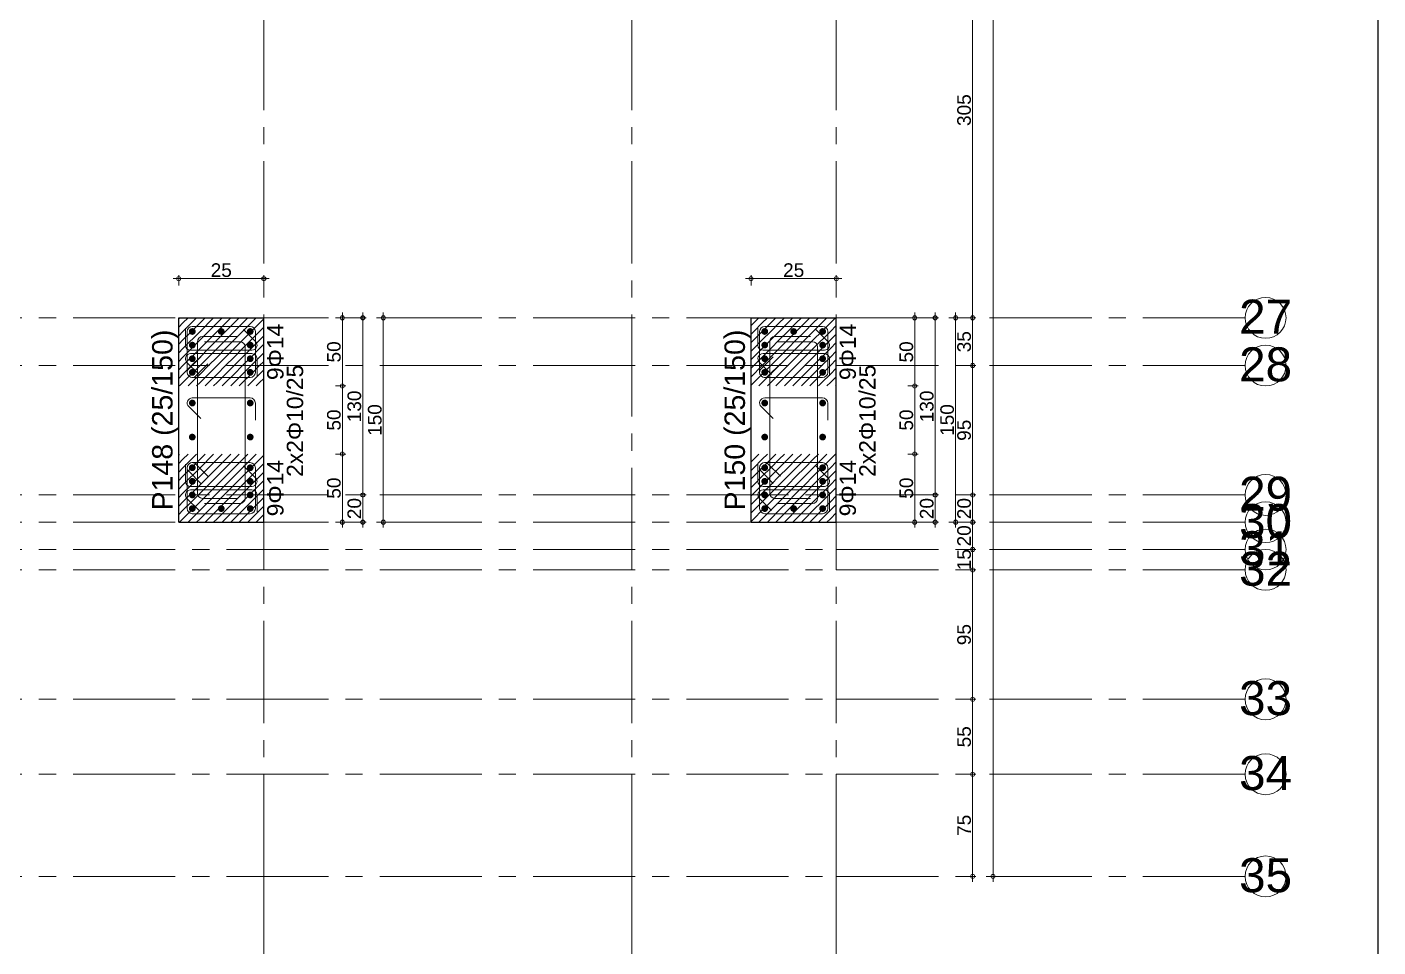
# Model space of a CAD drawing. Header units: millimetres. Extents: x 2232 to 85269, y -3593 to 5869.
# Drawn here: x 27403 to 28394, y 3110 to 3785 of the extents above; entities that cross this region are included whole.
import ezdxf

# ---------------------------------------------------------------- set-up
doc = ezdxf.new("R2010")
doc.units = ezdxf.units.MM
doc.linetypes.add('CENTER2', pattern=[112.5, 75, -12.5, 12.5, -12.5])
doc.linetypes.add('DASHDOT2', pattern=[12.7, 6.35, -3.175, 0, -3.175])
doc.layers.add('aks', color=251, linetype='DASHDOT2', lineweight=35)
for name, color, linetype in [('Donatı Yazısı', 7, 'Continuous'), ('Donatı Çizgisi', 7, 'Continuous'), ('Kolon', 7, 'Continuous'), ('Ölçülendirme', 7, 'Continuous')]:
    doc.layers.add(name, color=color, linetype=linetype)
doc.styles.add('arial_1_18', font='arial.ttf', dxfattribs={"height": 0.2})

# ---------------------------------------------------------------- blocks, each defined once
blk = doc.blocks.new('IDE999Entity6846')
at = {"layer": 'aks', "color": 250, "linetype": 'CENTER2', "lineweight": 5}
for points in [[(15359.32, 200), (15359.32, 2530)], [(15359.32, -100), (15359.32, 200)]]:
    blk.add_lwpolyline(points, dxfattribs=at)
blk = doc.blocks.new('IDE999Entity6847')
at = {"layer": 'aks', "color": 250, "linetype": 'CENTER2', "lineweight": 5}
for points in [[(15779.32, 200), (15779.32, 2530)], [(15779.32, -100), (15779.32, 200)]]:
    blk.add_lwpolyline(points, dxfattribs=at)
blk = doc.blocks.new('IDE999Entity6848')
at = {"layer": 'aks', "color": 250, "linetype": 'CENTER2', "lineweight": 5}
for points in [[(15629.32, 200), (15629.32, 2530)], [(15629.32, -100), (15629.32, 200)]]:
    blk.add_lwpolyline(points, dxfattribs=at)

msp = doc.modelspace()

# ---------------------------------------------------------------- hatches: boundary and pattern name
at = {"layer": 'Donatı Çizgisi', "linetype": 'Continuous', "lineweight": 5}
h = msp.add_hatch(color=5, dxfattribs=at)
edge = h.paths.add_edge_path(flags=0)
edge.add_arc((27523.87, 3561.87), 2.5, 0, 360)
h = msp.add_hatch(color=5, dxfattribs=at)
edge = h.paths.add_edge_path(flags=0)
edge.add_arc((27545.12, 3561.87), 2.5, 0, 360)
h = msp.add_hatch(color=5, dxfattribs=at)
edge = h.paths.add_edge_path(flags=0)
edge.add_arc((27566.37, 3561.87), 2.5, 0, 360)
h = msp.add_hatch(color=5, dxfattribs=at)
edge = h.paths.add_edge_path(flags=0)
edge.add_arc((27943.87, 3561.87), 2.5, 0, 360)
h = msp.add_hatch(color=5, dxfattribs=at)
edge = h.paths.add_edge_path(flags=0)
edge.add_arc((27965.12, 3561.87), 2.5, 0, 360)
h = msp.add_hatch(color=5, dxfattribs=at)
edge = h.paths.add_edge_path(flags=0)
edge.add_arc((27986.37, 3561.87), 2.5, 0, 360)
h = msp.add_hatch(color=5, dxfattribs=at)
edge = h.paths.add_edge_path(flags=0)
edge.add_arc((27523.87, 3551.87), 2.5, 0, 360)
h = msp.add_hatch(color=5, dxfattribs=at)
edge = h.paths.add_edge_path(flags=0)
edge.add_arc((27566.37, 3551.87), 2.5, 0, 360)
h = msp.add_hatch(color=5, dxfattribs=at)
edge = h.paths.add_edge_path(flags=0)
edge.add_arc((27943.87, 3551.87), 2.5, 0, 360)
h = msp.add_hatch(color=5, dxfattribs=at)
edge = h.paths.add_edge_path(flags=0)
edge.add_arc((27986.37, 3551.87), 2.5, 0, 360)
h = msp.add_hatch(color=5, dxfattribs=at)
edge = h.paths.add_edge_path(flags=0)
edge.add_arc((27523.87, 3541.87), 2.5, 0, 360)
h = msp.add_hatch(color=5, dxfattribs=at)
edge = h.paths.add_edge_path(flags=0)
edge.add_arc((27566.37, 3541.87), 2.5, 0, 360)
h = msp.add_hatch(color=5, dxfattribs=at)
edge = h.paths.add_edge_path(flags=0)
edge.add_arc((27943.87, 3541.87), 2.5, 0, 360)
h = msp.add_hatch(color=5, dxfattribs=at)
edge = h.paths.add_edge_path(flags=0)
edge.add_arc((27986.37, 3541.87), 2.5, 0, 360)
h = msp.add_hatch(color=5, dxfattribs=at)
edge = h.paths.add_edge_path(flags=0)
edge.add_arc((27523.87, 3531.87), 2.5, 0, 360)
h = msp.add_hatch(color=5, dxfattribs=at)
edge = h.paths.add_edge_path(flags=0)
edge.add_arc((27566.37, 3531.87), 2.5, 0, 360)
h = msp.add_hatch(color=5, dxfattribs=at)
edge = h.paths.add_edge_path(flags=0)
edge.add_arc((27943.87, 3531.87), 2.5, 0, 360)
h = msp.add_hatch(color=5, dxfattribs=at)
edge = h.paths.add_edge_path(flags=0)
edge.add_arc((27986.37, 3531.87), 2.5, 0, 360)
h = msp.add_hatch(color=5, dxfattribs=at)
edge = h.paths.add_edge_path(flags=0)
edge.add_arc((27523.87, 3509.37), 2.5, 0, 360)
h = msp.add_hatch(color=5, dxfattribs=at)
edge = h.paths.add_edge_path(flags=0)
edge.add_arc((27566.37, 3509.37), 2.5, 0, 360)
h = msp.add_hatch(color=5, dxfattribs=at)
edge = h.paths.add_edge_path(flags=0)
edge.add_arc((27943.87, 3509.37), 2.5, 0, 360)
h = msp.add_hatch(color=5, dxfattribs=at)
edge = h.paths.add_edge_path(flags=0)
edge.add_arc((27986.37, 3509.37), 2.5, 0, 360)
h = msp.add_hatch(color=5, dxfattribs=at)
edge = h.paths.add_edge_path(flags=0)
edge.add_arc((27523.87, 3484.37), 2.5, 0, 360)
h = msp.add_hatch(color=5, dxfattribs=at)
edge = h.paths.add_edge_path(flags=0)
edge.add_arc((27566.37, 3484.37), 2.5, 0, 360)
h = msp.add_hatch(color=5, dxfattribs=at)
edge = h.paths.add_edge_path(flags=0)
edge.add_arc((27943.87, 3484.37), 2.5, 0, 360)
h = msp.add_hatch(color=5, dxfattribs=at)
edge = h.paths.add_edge_path(flags=0)
edge.add_arc((27986.37, 3484.37), 2.5, 0, 360)
h = msp.add_hatch(color=5, dxfattribs=at)
edge = h.paths.add_edge_path(flags=0)
edge.add_arc((27523.87, 3461.87), 2.5, 0, 360)
h = msp.add_hatch(color=5, dxfattribs=at)
edge = h.paths.add_edge_path(flags=0)
edge.add_arc((27566.37, 3461.87), 2.5, 0, 360)
h = msp.add_hatch(color=5, dxfattribs=at)
edge = h.paths.add_edge_path(flags=0)
edge.add_arc((27943.87, 3461.87), 2.5, 0, 360)
h = msp.add_hatch(color=5, dxfattribs=at)
edge = h.paths.add_edge_path(flags=0)
edge.add_arc((27986.37, 3461.87), 2.5, 0, 360)
h = msp.add_hatch(color=5, dxfattribs=at)
edge = h.paths.add_edge_path(flags=0)
edge.add_arc((27523.87, 3451.87), 2.5, 0, 360)
h = msp.add_hatch(color=5, dxfattribs=at)
edge = h.paths.add_edge_path(flags=0)
edge.add_arc((27566.37, 3451.87), 2.5, 0, 360)
h = msp.add_hatch(color=5, dxfattribs=at)
edge = h.paths.add_edge_path(flags=0)
edge.add_arc((27943.87, 3451.87), 2.5, 0, 360)
h = msp.add_hatch(color=5, dxfattribs=at)
edge = h.paths.add_edge_path(flags=0)
edge.add_arc((27986.37, 3451.87), 2.5, 0, 360)
h = msp.add_hatch(color=5, dxfattribs=at)
edge = h.paths.add_edge_path(flags=0)
edge.add_arc((27523.87, 3441.87), 2.5, 0, 360)
h = msp.add_hatch(color=5, dxfattribs=at)
edge = h.paths.add_edge_path(flags=0)
edge.add_arc((27566.37, 3441.87), 2.5, 0, 360)
h = msp.add_hatch(color=5, dxfattribs=at)
edge = h.paths.add_edge_path(flags=0)
edge.add_arc((27943.87, 3441.87), 2.5, 0, 360)
h = msp.add_hatch(color=5, dxfattribs=at)
edge = h.paths.add_edge_path(flags=0)
edge.add_arc((27986.37, 3441.87), 2.5, 0, 360)
h = msp.add_hatch(color=5, dxfattribs=at)
edge = h.paths.add_edge_path(flags=0)
edge.add_arc((27523.87, 3431.87), 2.5, 0, 360)
h = msp.add_hatch(color=5, dxfattribs=at)
edge = h.paths.add_edge_path(flags=0)
edge.add_arc((27545.12, 3431.87), 2.5, 0, 360)
h = msp.add_hatch(color=5, dxfattribs=at)
edge = h.paths.add_edge_path(flags=0)
edge.add_arc((27566.37, 3431.87), 2.5, 0, 360)
h = msp.add_hatch(color=5, dxfattribs=at)
edge = h.paths.add_edge_path(flags=0)
edge.add_arc((27943.87, 3431.87), 2.5, 0, 360)
h = msp.add_hatch(color=5, dxfattribs=at)
edge = h.paths.add_edge_path(flags=0)
edge.add_arc((27965.12, 3431.87), 2.5, 0, 360)
h = msp.add_hatch(color=5, dxfattribs=at)
edge = h.paths.add_edge_path(flags=0)
edge.add_arc((27986.37, 3431.87), 2.5, 0, 360)

# ---------------------------------------------------------------- linework, layer by layer
msp.add_line((28393.84, 5868.75), (28393.84, 1368.75))
at = {"layer": 'aks', "color": 250, "linetype": 'CENTER2', "lineweight": 5}
for points in [[(24736.37, 3571.87), (27996.37, 3571.87)], [(27996.37, 3571.87), (28296.37, 3571.87)], [(24736.37, 3536.87), (27996.37, 3536.87)], [(27996.37, 3536.87), (28296.37, 3536.87)], [(24736.37, 3441.87), (27996.37, 3441.87)], [(27996.37, 3441.87), (28296.37, 3441.87)], [(24736.37, 3421.87), (27996.37, 3421.87)], [(27996.37, 3421.87), (28296.37, 3421.87)], [(24736.37, 3401.87), (27996.37, 3401.87)], [(27996.37, 3401.87), (28296.37, 3401.87)], [(24736.37, 3386.87), (27996.37, 3386.87)], [(27996.37, 3386.87), (28296.37, 3386.87)], [(24736.37, 3291.87), (27996.37, 3291.87)], [(27996.37, 3291.87), (28296.37, 3291.87)], [(24736.37, 3236.87), (27996.37, 3236.87)], [(27996.37, 3236.87), (28296.37, 3236.87)], [(24736.37, 3161.87), (27996.37, 3161.87)], [(27996.37, 3161.87), (28296.37, 3161.87)]]:
    msp.add_lwpolyline(points, dxfattribs=at)
at = {"layer": 'aks', "color": 30, "linetype": 'Continuous', "lineweight": 5}
for centre in [(28311.37, 3571.87), (28311.37, 3536.87), (28311.37, 3441.87), (28311.37, 3421.87), (28311.37, 3401.87), (28311.37, 3386.87), (28311.37, 3291.87), (28311.37, 3236.87), (28311.37, 3161.87)]:
    msp.add_circle(centre, 15, dxfattribs=at)
at = {"layer": 'Donatı Çizgisi', "color": 1, "linetype": 'Continuous', "lineweight": 5}
for points in [[(27518.87, 3551.87), (27518.87, 3564.37)], [(27561.43, 3563.36), (27570.27, 3554.52)], [(27938.87, 3551.87), (27938.87, 3564.37)], [(27981.43, 3563.36), (27990.27, 3554.52)], [(27527.62, 3443.12), (27527.62, 3554.37)], [(27531.37, 3558.12), (27557.37, 3558.12)], [(27558.87, 3554.37), (27532.87, 3554.37)], [(27562.62, 3439.37), (27562.62, 3550.62)], [(27947.62, 3443.12), (27947.62, 3554.37)], [(27951.37, 3558.12), (27977.37, 3558.12)], [(27978.87, 3554.37), (27952.87, 3554.37)], [(27982.62, 3439.37), (27982.62, 3550.62)], [(27528.8, 3530.38), (27519.96, 3539.22)], [(27567.62, 3548.12), (27522.62, 3548.12)], [(27522.62, 3545.62), (27567.62, 3545.62)], [(27571.37, 3541.87), (27571.37, 3529.37)], [(27948.8, 3530.38), (27939.96, 3539.22)], [(27987.62, 3548.12), (27942.62, 3548.12)], [(27942.62, 3545.62), (27987.62, 3545.62)], [(27991.37, 3541.87), (27991.37, 3529.37)], [(27523.87, 3513.12), (27566.37, 3513.12)], [(27570.12, 3509.37), (27570.12, 3496.87)], [(27943.87, 3513.12), (27986.37, 3513.12)], [(27990.12, 3509.37), (27990.12, 3496.87)], [(27530.05, 3497.88), (27521.21, 3506.72)], [(27950.05, 3497.88), (27941.21, 3506.72)], [(27518.87, 3451.87), (27518.87, 3464.37)], [(27561.43, 3463.36), (27570.27, 3454.52)], [(27938.87, 3451.87), (27938.87, 3464.37)], [(27981.43, 3463.36), (27990.27, 3454.52)], [(27567.62, 3448.12), (27522.62, 3448.12)], [(27522.62, 3445.62), (27567.62, 3445.62)], [(27571.37, 3441.87), (27571.37, 3429.37)], [(27987.62, 3448.12), (27942.62, 3448.12)], [(27942.62, 3445.62), (27987.62, 3445.62)], [(27991.37, 3441.87), (27991.37, 3429.37)], [(27528.8, 3430.38), (27519.96, 3439.22)], [(27557.37, 3439.37), (27531.37, 3439.37)], [(27532.87, 3435.62), (27558.87, 3435.62)], [(27948.8, 3430.38), (27939.96, 3439.22)], [(27977.37, 3439.37), (27951.37, 3439.37)], [(27952.87, 3435.62), (27978.87, 3435.62)]]:
    msp.add_lwpolyline(points, dxfattribs=at)
at = {"layer": 'Donatı Çizgisi', "color": 5, "linetype": 'Continuous', "lineweight": 5}
for points in [[(27520.12, 3531.87), (27520.12, 3561.87)], [(27523.87, 3565.62), (27566.37, 3565.62)], [(27570.12, 3561.87), (27570.12, 3531.87)], [(27940.12, 3531.87), (27940.12, 3561.87)], [(27943.87, 3565.62), (27986.37, 3565.62)], [(27990.12, 3561.87), (27990.12, 3531.87)], [(27521.21, 3534.52), (27530.05, 3543.36)], [(27941.21, 3534.52), (27950.05, 3543.36)], [(27535.36, 3538.05), (27526.52, 3529.22)], [(27955.36, 3538.05), (27946.52, 3529.22)], [(27566.37, 3528.12), (27523.87, 3528.12)], [(27986.37, 3528.12), (27943.87, 3528.12)], [(27520.12, 3461.87), (27520.12, 3431.87)], [(27566.37, 3465.62), (27523.87, 3465.62)], [(27535.36, 3455.68), (27526.52, 3464.52)], [(27570.12, 3431.87), (27570.12, 3461.87)], [(27940.12, 3461.87), (27940.12, 3431.87)], [(27986.37, 3465.62), (27943.87, 3465.62)], [(27955.36, 3455.68), (27946.52, 3464.52)], [(27990.12, 3431.87), (27990.12, 3461.87)], [(27521.21, 3459.22), (27530.05, 3450.38)], [(27941.21, 3459.22), (27950.05, 3450.38)], [(27523.87, 3428.12), (27566.37, 3428.12)], [(27943.87, 3428.12), (27986.37, 3428.12)]]:
    msp.add_lwpolyline(points, dxfattribs=at)
for centre, start, end in [((27523.87, 3561.87), 90, 180), ((27566.37, 3561.87), 0, 90), ((27943.87, 3561.87), 90, 180), ((27986.37, 3561.87), 0, 90), ((27523.87, 3531.87), 135, 270), ((27523.87, 3531.87), 180, 315), ((27566.37, 3531.87), 270, 0), ((27943.87, 3531.87), 135, 270), ((27943.87, 3531.87), 180, 315), ((27986.37, 3531.87), 270, 0), ((27523.87, 3461.87), 45, 180), ((27523.87, 3461.87), 90, 225), ((27566.37, 3461.87), 0, 90), ((27943.87, 3461.87), 45, 180), ((27943.87, 3461.87), 90, 225), ((27986.37, 3461.87), 0, 90), ((27523.87, 3431.87), 180, 270), ((27566.37, 3431.87), 270, 0), ((27943.87, 3431.87), 180, 270), ((27986.37, 3431.87), 270, 0)]:
    msp.add_arc(centre, 3.75, start, end, dxfattribs=at)
at = {"layer": 'Donatı Çizgisi', "color": 1, "linetype": 'Continuous', "lineweight": 5}
for centre, start, end in [((27522.62, 3551.87), 180, 270), ((27531.37, 3554.37), 90, 180), ((27558.87, 3550.62), 0, 90), ((27567.62, 3551.87), 270, 45), ((27942.62, 3551.87), 180, 270), ((27951.37, 3554.37), 90, 180), ((27978.87, 3550.62), 0, 90), ((27987.62, 3551.87), 270, 45), ((27522.62, 3541.87), 90, 225), ((27567.62, 3541.87), 0, 90), ((27942.62, 3541.87), 90, 225), ((27987.62, 3541.87), 0, 90), ((27523.87, 3509.37), 90, 225), ((27566.37, 3509.37), 0, 90), ((27943.87, 3509.37), 90, 225), ((27986.37, 3509.37), 0, 90), ((27522.62, 3451.87), 180, 270), ((27567.62, 3451.87), 270, 45), ((27942.62, 3451.87), 180, 270), ((27987.62, 3451.87), 270, 45), ((27522.62, 3441.87), 90, 225), ((27531.37, 3443.12), 180, 270), ((27567.62, 3441.87), 0, 90), ((27942.62, 3441.87), 90, 225), ((27951.37, 3443.12), 180, 270), ((27987.62, 3441.87), 0, 90), ((27558.87, 3439.37), 270, 0), ((27978.87, 3439.37), 270, 0)]:
    msp.add_arc(centre, 3.75, start, end, dxfattribs=at)
at = {"layer": 'Kolon', "color": 251, "linetype": 'Continuous', "lineweight": -3}
for points in [[(27513.87, 3571.19), (27514.54, 3571.87)], [(27517.04, 3561.87), (27527.04, 3571.87)], [(27517.04, 3568.12), (27520.79, 3571.87)], [(27529.54, 3561.87), (27539.54, 3571.87)], [(27529.54, 3568.12), (27533.29, 3571.87)], [(27542.04, 3561.87), (27552.04, 3571.87)], [(27542.04, 3568.12), (27545.79, 3571.87)], [(27554.54, 3561.87), (27564.54, 3571.87)], [(27554.54, 3568.12), (27558.29, 3571.87)], [(27567.04, 3568.12), (27570.79, 3571.87)], [(27567.04, 3561.87), (27576.37, 3571.19)], [(27933.87, 3566.19), (27939.54, 3571.87)], [(27942.04, 3561.87), (27952.04, 3571.87)], [(27942.04, 3568.12), (27945.79, 3571.87)], [(27954.54, 3561.87), (27964.54, 3571.87)], [(27954.54, 3568.12), (27958.29, 3571.87)], [(27967.04, 3561.87), (27977.04, 3571.87)], [(27967.04, 3568.12), (27970.79, 3571.87)], [(27979.54, 3561.87), (27989.54, 3571.87)], [(27979.54, 3568.12), (27983.29, 3571.87)], [(27992.04, 3568.12), (27995.79, 3571.87)], [(27513.87, 3564.94), (27517.04, 3568.12)], [(27513.87, 3558.69), (27517.04, 3561.87)], [(27517.04, 3549.37), (27529.54, 3561.87)], [(27517.04, 3555.62), (27523.29, 3561.87)], [(27523.29, 3561.87), (27529.54, 3568.12)], [(27529.54, 3549.37), (27542.04, 3561.87)], [(27529.54, 3555.62), (27535.79, 3561.87)], [(27535.79, 3561.87), (27542.04, 3568.12)], [(27542.04, 3549.37), (27554.54, 3561.87)], [(27542.04, 3555.62), (27548.29, 3561.87)], [(27548.29, 3561.87), (27554.54, 3568.12)], [(27554.54, 3549.37), (27567.04, 3561.87)], [(27554.54, 3555.62), (27560.79, 3561.87)], [(27560.79, 3561.87), (27567.04, 3568.12)], [(27567.04, 3555.62), (27573.29, 3561.87)], [(27567.04, 3549.37), (27576.37, 3558.69)], [(27573.29, 3561.87), (27576.37, 3564.94)], [(27933.87, 3553.69), (27942.04, 3561.87)], [(27933.87, 3559.94), (27935.79, 3561.87)], [(27935.79, 3561.87), (27942.04, 3568.12)], [(27942.04, 3549.37), (27954.54, 3561.87)], [(27942.04, 3555.62), (27948.29, 3561.87)], [(27948.29, 3561.87), (27954.54, 3568.12)], [(27954.54, 3549.37), (27967.04, 3561.87)], [(27954.54, 3555.62), (27960.79, 3561.87)], [(27960.79, 3561.87), (27967.04, 3568.12)], [(27967.04, 3549.37), (27979.54, 3561.87)], [(27967.04, 3555.62), (27973.29, 3561.87)], [(27973.29, 3561.87), (27979.54, 3568.12)], [(27979.54, 3549.37), (27992.04, 3561.87)], [(27979.54, 3555.62), (27985.79, 3561.87)], [(27985.79, 3561.87), (27992.04, 3568.12)], [(27992.04, 3561.87), (27996.37, 3566.19)], [(27992.04, 3555.62), (27996.37, 3559.94)], [(27513.87, 3552.44), (27517.04, 3555.62)], [(27513.87, 3546.19), (27517.04, 3549.37)], [(27517.04, 3536.87), (27529.54, 3549.37)], [(27517.04, 3543.12), (27523.29, 3549.37)], [(27523.29, 3549.37), (27529.54, 3555.62)], [(27529.54, 3536.87), (27542.04, 3549.37)], [(27529.54, 3543.12), (27535.79, 3549.37)], [(27535.79, 3549.37), (27542.04, 3555.62)], [(27542.04, 3536.87), (27554.54, 3549.37)], [(27542.04, 3543.12), (27548.29, 3549.37)], [(27548.29, 3549.37), (27554.54, 3555.62)], [(27554.54, 3536.87), (27567.04, 3549.37)], [(27554.54, 3543.12), (27560.79, 3549.37)], [(27560.79, 3549.37), (27567.04, 3555.62)], [(27567.04, 3543.12), (27573.29, 3549.37)], [(27573.29, 3549.37), (27576.37, 3552.44)], [(27933.87, 3541.19), (27942.04, 3549.37)], [(27933.87, 3547.44), (27935.79, 3549.37)], [(27935.79, 3549.37), (27942.04, 3555.62)], [(27942.04, 3536.87), (27954.54, 3549.37)], [(27942.04, 3543.12), (27948.29, 3549.37)], [(27948.29, 3549.37), (27954.54, 3555.62)], [(27954.54, 3536.87), (27967.04, 3549.37)], [(27954.54, 3543.12), (27960.79, 3549.37)], [(27960.79, 3549.37), (27967.04, 3555.62)], [(27967.04, 3536.87), (27979.54, 3549.37)], [(27967.04, 3543.12), (27973.29, 3549.37)], [(27973.29, 3549.37), (27979.54, 3555.62)], [(27979.54, 3536.87), (27992.04, 3549.37)], [(27979.54, 3543.12), (27985.79, 3549.37)], [(27985.79, 3549.37), (27992.04, 3555.62)], [(27992.04, 3549.37), (27996.37, 3553.69)], [(27513.87, 3539.94), (27517.04, 3543.12)], [(27523.29, 3536.87), (27529.54, 3543.12)], [(27535.79, 3536.87), (27542.04, 3543.12)], [(27548.29, 3536.87), (27554.54, 3543.12)], [(27560.79, 3536.87), (27567.04, 3543.12)], [(27567.04, 3536.87), (27576.37, 3546.19)], [(27573.29, 3536.87), (27576.37, 3539.94)], [(27935.79, 3536.87), (27942.04, 3543.12)], [(27948.29, 3536.87), (27954.54, 3543.12)], [(27960.79, 3536.87), (27967.04, 3543.12)], [(27973.29, 3536.87), (27979.54, 3543.12)], [(27985.79, 3536.87), (27992.04, 3543.12)], [(27992.04, 3543.12), (27996.37, 3547.44)], [(27992.04, 3536.87), (27996.37, 3541.19)], [(27513.87, 3533.69), (27517.04, 3536.87)], [(27513.87, 3527.44), (27517.04, 3530.62)], [(27517.04, 3524.37), (27529.54, 3536.87)], [(27517.04, 3530.62), (27523.29, 3536.87)], [(27523.29, 3524.37), (27529.54, 3530.62)], [(27529.54, 3524.37), (27542.04, 3536.87)], [(27529.54, 3530.62), (27535.79, 3536.87)], [(27535.79, 3524.37), (27542.04, 3530.62)], [(27542.04, 3524.37), (27554.54, 3536.87)], [(27542.04, 3530.62), (27548.29, 3536.87)], [(27548.29, 3524.37), (27554.54, 3530.62)], [(27554.54, 3524.37), (27567.04, 3536.87)], [(27554.54, 3530.62), (27560.79, 3536.87)], [(27560.79, 3524.37), (27567.04, 3530.62)], [(27567.04, 3530.62), (27573.29, 3536.87)], [(27567.04, 3524.37), (27576.37, 3533.69)], [(27933.87, 3528.69), (27942.04, 3536.87)], [(27933.87, 3534.94), (27935.79, 3536.87)], [(27935.79, 3524.37), (27942.04, 3530.62)], [(27942.04, 3524.37), (27954.54, 3536.87)], [(27942.04, 3530.62), (27948.29, 3536.87)], [(27948.29, 3524.37), (27954.54, 3530.62)], [(27954.54, 3524.37), (27967.04, 3536.87)], [(27954.54, 3530.62), (27960.79, 3536.87)], [(27960.79, 3524.37), (27967.04, 3530.62)], [(27967.04, 3524.37), (27979.54, 3536.87)], [(27967.04, 3530.62), (27973.29, 3536.87)], [(27973.29, 3524.37), (27979.54, 3530.62)], [(27979.54, 3524.37), (27992.04, 3536.87)], [(27979.54, 3530.62), (27985.79, 3536.87)], [(27985.79, 3524.37), (27992.04, 3530.62)], [(27992.04, 3530.62), (27996.37, 3534.94)], [(27514.54, 3521.87), (27517.04, 3524.37)], [(27520.79, 3521.87), (27523.29, 3524.37)], [(27527.04, 3521.87), (27529.54, 3524.37)], [(27533.29, 3521.87), (27535.79, 3524.37)], [(27539.54, 3521.87), (27542.04, 3524.37)], [(27545.79, 3521.87), (27548.29, 3524.37)], [(27552.04, 3521.87), (27554.54, 3524.37)], [(27558.29, 3521.87), (27560.79, 3524.37)], [(27564.54, 3521.87), (27567.04, 3524.37)], [(27570.79, 3521.87), (27573.29, 3524.37)], [(27573.29, 3524.37), (27576.37, 3527.44)], [(27933.87, 3522.44), (27935.79, 3524.37)], [(27939.54, 3521.87), (27942.04, 3524.37)], [(27945.79, 3521.87), (27948.29, 3524.37)], [(27952.04, 3521.87), (27954.54, 3524.37)], [(27958.29, 3521.87), (27960.79, 3524.37)], [(27964.54, 3521.87), (27967.04, 3524.37)], [(27970.79, 3521.87), (27973.29, 3524.37)], [(27977.04, 3521.87), (27979.54, 3524.37)], [(27983.29, 3521.87), (27985.79, 3524.37)], [(27989.54, 3521.87), (27992.04, 3524.37)], [(27992.04, 3524.37), (27996.37, 3528.69)], [(27995.79, 3521.87), (27996.37, 3522.44)], [(27513.87, 3471.19), (27514.54, 3471.87)], [(27517.04, 3461.87), (27527.04, 3471.87)], [(27517.04, 3468.12), (27520.79, 3471.87)], [(27529.54, 3461.87), (27539.54, 3471.87)], [(27529.54, 3468.12), (27533.29, 3471.87)], [(27542.04, 3461.87), (27552.04, 3471.87)], [(27542.04, 3468.12), (27545.79, 3471.87)], [(27554.54, 3461.87), (27564.54, 3471.87)], [(27554.54, 3468.12), (27558.29, 3471.87)], [(27567.04, 3468.12), (27570.79, 3471.87)], [(27567.04, 3461.87), (27576.37, 3471.19)], [(27933.87, 3466.19), (27939.54, 3471.87)], [(27942.04, 3461.87), (27952.04, 3471.87)], [(27942.04, 3468.12), (27945.79, 3471.87)], [(27954.54, 3461.87), (27964.54, 3471.87)], [(27954.54, 3468.12), (27958.29, 3471.87)], [(27967.04, 3461.87), (27977.04, 3471.87)], [(27967.04, 3468.12), (27970.79, 3471.87)], [(27979.54, 3461.87), (27989.54, 3471.87)], [(27979.54, 3468.12), (27983.29, 3471.87)], [(27992.04, 3468.12), (27995.79, 3471.87)], [(27513.87, 3464.94), (27517.04, 3468.12)], [(27513.87, 3458.69), (27517.04, 3461.87)], [(27517.04, 3449.37), (27529.54, 3461.87)], [(27517.04, 3455.62), (27523.29, 3461.87)], [(27523.29, 3461.87), (27529.54, 3468.12)], [(27529.54, 3449.37), (27542.04, 3461.87)], [(27529.54, 3455.62), (27535.79, 3461.87)], [(27535.79, 3461.87), (27542.04, 3468.12)], [(27542.04, 3449.37), (27554.54, 3461.87)], [(27542.04, 3455.62), (27548.29, 3461.87)], [(27548.29, 3461.87), (27554.54, 3468.12)], [(27554.54, 3449.37), (27567.04, 3461.87)], [(27554.54, 3455.62), (27560.79, 3461.87)], [(27560.79, 3461.87), (27567.04, 3468.12)], [(27567.04, 3455.62), (27573.29, 3461.87)], [(27573.29, 3461.87), (27576.37, 3464.94)], [(27933.87, 3453.69), (27942.04, 3461.87)], [(27933.87, 3459.94), (27935.79, 3461.87)], [(27935.79, 3461.87), (27942.04, 3468.12)], [(27942.04, 3449.37), (27954.54, 3461.87)], [(27942.04, 3455.62), (27948.29, 3461.87)], [(27948.29, 3461.87), (27954.54, 3468.12)], [(27954.54, 3449.37), (27967.04, 3461.87)], [(27954.54, 3455.62), (27960.79, 3461.87)], [(27960.79, 3461.87), (27967.04, 3468.12)], [(27967.04, 3449.37), (27979.54, 3461.87)], [(27967.04, 3455.62), (27973.29, 3461.87)], [(27973.29, 3461.87), (27979.54, 3468.12)], [(27979.54, 3449.37), (27992.04, 3461.87)], [(27979.54, 3455.62), (27985.79, 3461.87)], [(27985.79, 3461.87), (27992.04, 3468.12)], [(27992.04, 3461.87), (27996.37, 3466.19)], [(27992.04, 3455.62), (27996.37, 3459.94)], [(27513.87, 3452.44), (27517.04, 3455.62)], [(27523.29, 3449.37), (27529.54, 3455.62)], [(27535.79, 3449.37), (27542.04, 3455.62)], [(27548.29, 3449.37), (27554.54, 3455.62)], [(27560.79, 3449.37), (27567.04, 3455.62)], [(27567.04, 3449.37), (27576.37, 3458.69)], [(27573.29, 3449.37), (27576.37, 3452.44)], [(27935.79, 3449.37), (27942.04, 3455.62)], [(27948.29, 3449.37), (27954.54, 3455.62)], [(27960.79, 3449.37), (27967.04, 3455.62)], [(27973.29, 3449.37), (27979.54, 3455.62)], [(27985.79, 3449.37), (27992.04, 3455.62)], [(27992.04, 3449.37), (27996.37, 3453.69)], [(27513.87, 3446.19), (27517.04, 3449.37)], [(27513.87, 3439.94), (27517.04, 3443.12)], [(27517.04, 3436.87), (27529.54, 3449.37)], [(27517.04, 3443.12), (27523.29, 3449.37)], [(27523.29, 3436.87), (27529.54, 3443.12)], [(27529.54, 3436.87), (27542.04, 3449.37)], [(27529.54, 3443.12), (27535.79, 3449.37)], [(27535.79, 3436.87), (27542.04, 3443.12)], [(27542.04, 3436.87), (27554.54, 3449.37)], [(27542.04, 3443.12), (27548.29, 3449.37)], [(27548.29, 3436.87), (27554.54, 3443.12)], [(27554.54, 3436.87), (27567.04, 3449.37)], [(27554.54, 3443.12), (27560.79, 3449.37)], [(27560.79, 3436.87), (27567.04, 3443.12)], [(27567.04, 3443.12), (27573.29, 3449.37)], [(27567.04, 3436.87), (27576.37, 3446.19)], [(27573.29, 3436.87), (27576.37, 3439.94)], [(27933.87, 3441.19), (27942.04, 3449.37)], [(27933.87, 3447.44), (27935.79, 3449.37)], [(27935.79, 3436.87), (27942.04, 3443.12)], [(27942.04, 3436.87), (27954.54, 3449.37)], [(27942.04, 3443.12), (27948.29, 3449.37)], [(27948.29, 3436.87), (27954.54, 3443.12)], [(27954.54, 3436.87), (27967.04, 3449.37)], [(27954.54, 3443.12), (27960.79, 3449.37)], [(27960.79, 3436.87), (27967.04, 3443.12)], [(27967.04, 3436.87), (27979.54, 3449.37)], [(27967.04, 3443.12), (27973.29, 3449.37)], [(27973.29, 3436.87), (27979.54, 3443.12)], [(27979.54, 3436.87), (27992.04, 3449.37)], [(27979.54, 3443.12), (27985.79, 3449.37)], [(27985.79, 3436.87), (27992.04, 3443.12)], [(27992.04, 3443.12), (27996.37, 3447.44)], [(27992.04, 3436.87), (27996.37, 3441.19)], [(27513.87, 3433.69), (27517.04, 3436.87)], [(27513.87, 3427.44), (27517.04, 3430.62)], [(27517.04, 3424.37), (27529.54, 3436.87)], [(27517.04, 3430.62), (27523.29, 3436.87)], [(27523.29, 3424.37), (27529.54, 3430.62)], [(27529.54, 3424.37), (27542.04, 3436.87)], [(27529.54, 3430.62), (27535.79, 3436.87)], [(27535.79, 3424.37), (27542.04, 3430.62)], [(27542.04, 3424.37), (27554.54, 3436.87)], [(27542.04, 3430.62), (27548.29, 3436.87)], [(27548.29, 3424.37), (27554.54, 3430.62)], [(27554.54, 3424.37), (27567.04, 3436.87)], [(27554.54, 3430.62), (27560.79, 3436.87)], [(27560.79, 3424.37), (27567.04, 3430.62)], [(27567.04, 3430.62), (27573.29, 3436.87)], [(27567.04, 3424.37), (27576.37, 3433.69)], [(27933.87, 3428.69), (27942.04, 3436.87)], [(27933.87, 3434.94), (27935.79, 3436.87)], [(27935.79, 3424.37), (27942.04, 3430.62)], [(27942.04, 3424.37), (27954.54, 3436.87)], [(27942.04, 3430.62), (27948.29, 3436.87)], [(27948.29, 3424.37), (27954.54, 3430.62)], [(27954.54, 3424.37), (27967.04, 3436.87)], [(27954.54, 3430.62), (27960.79, 3436.87)], [(27960.79, 3424.37), (27967.04, 3430.62)], [(27967.04, 3424.37), (27979.54, 3436.87)], [(27967.04, 3430.62), (27973.29, 3436.87)], [(27973.29, 3424.37), (27979.54, 3430.62)], [(27979.54, 3424.37), (27992.04, 3436.87)], [(27979.54, 3430.62), (27985.79, 3436.87)], [(27985.79, 3424.37), (27992.04, 3430.62)], [(27992.04, 3430.62), (27996.37, 3434.94)], [(27514.54, 3421.87), (27517.04, 3424.37)], [(27520.79, 3421.87), (27523.29, 3424.37)], [(27527.04, 3421.87), (27529.54, 3424.37)], [(27533.29, 3421.87), (27535.79, 3424.37)], [(27539.54, 3421.87), (27542.04, 3424.37)], [(27545.79, 3421.87), (27548.29, 3424.37)], [(27552.04, 3421.87), (27554.54, 3424.37)], [(27558.29, 3421.87), (27560.79, 3424.37)], [(27564.54, 3421.87), (27567.04, 3424.37)], [(27570.79, 3421.87), (27573.29, 3424.37)], [(27573.29, 3424.37), (27576.37, 3427.44)], [(27933.87, 3422.44), (27935.79, 3424.37)], [(27939.54, 3421.87), (27942.04, 3424.37)], [(27945.79, 3421.87), (27948.29, 3424.37)], [(27952.04, 3421.87), (27954.54, 3424.37)], [(27958.29, 3421.87), (27960.79, 3424.37)], [(27964.54, 3421.87), (27967.04, 3424.37)], [(27970.79, 3421.87), (27973.29, 3424.37)], [(27977.04, 3421.87), (27979.54, 3424.37)], [(27983.29, 3421.87), (27985.79, 3424.37)], [(27989.54, 3421.87), (27992.04, 3424.37)], [(27992.04, 3424.37), (27996.37, 3428.69)], [(27995.79, 3421.87), (27996.37, 3422.44)]]:
    msp.add_lwpolyline(points, dxfattribs=at)
at = {"layer": 'Kolon', "color": 33, "linetype": 'Continuous', "lineweight": -3}
for points in [[(27513.87, 3421.87), (27513.87, 3571.87)], [(27513.87, 3571.87), (27576.37, 3571.87)], [(27576.37, 3421.87), (27576.37, 3571.87)], [(27933.87, 3421.87), (27933.87, 3571.87)], [(27933.87, 3571.87), (27996.37, 3571.87)], [(27996.37, 3421.87), (27996.37, 3571.87)], [(27513.87, 3421.87), (27576.37, 3421.87)], [(27933.87, 3421.87), (27996.37, 3421.87)]]:
    msp.add_lwpolyline(points, dxfattribs=at)
at = {"layer": 'Ölçülendirme', "color": 5, "linetype": 'Continuous', "lineweight": 5}
for points in [[(28096.37, 3157.87), (28096.37, 5495.87)], [(28111.37, 3157.87), (28111.37, 5495.87)], [(27580.37, 3600.67), (27509.87, 3600.67)], [(27513.87, 3595.67), (27513.87, 3603.17)], [(27576.37, 3595.67), (27576.37, 3603.17)], [(28000.37, 3600.67), (27929.87, 3600.67)], [(27933.87, 3595.67), (27933.87, 3603.17)], [(27996.37, 3595.67), (27996.37, 3603.17)], [(27628.97, 3571.87), (27636.47, 3571.87)], [(27633.97, 3417.87), (27633.97, 3575.87)], [(27643.97, 3571.87), (27651.47, 3571.87)], [(27648.97, 3417.87), (27648.97, 3575.87)], [(27658.97, 3571.87), (27666.47, 3571.87)], [(27663.97, 3417.87), (27663.97, 3575.87)], [(28048.97, 3571.87), (28056.47, 3571.87)], [(28053.97, 3417.87), (28053.97, 3575.87)], [(28063.97, 3571.87), (28071.47, 3571.87)], [(28068.97, 3417.87), (28068.97, 3575.87)], [(28078.97, 3571.87), (28086.47, 3571.87)], [(28083.97, 3417.87), (28083.97, 3575.87)], [(28091.37, 3571.87), (28098.87, 3571.87)], [(28091.37, 3536.87), (28098.87, 3536.87)], [(27628.97, 3521.87), (27636.47, 3521.87)], [(28048.97, 3521.87), (28056.47, 3521.87)], [(27628.97, 3471.87), (27636.47, 3471.87)], [(28048.97, 3471.87), (28056.47, 3471.87)], [(27643.97, 3441.87), (27651.47, 3441.87)], [(28063.97, 3441.87), (28071.47, 3441.87)], [(28091.37, 3441.87), (28098.87, 3441.87)], [(27628.97, 3421.87), (27636.47, 3421.87)], [(27643.97, 3421.87), (27651.47, 3421.87)], [(27658.97, 3421.87), (27666.47, 3421.87)], [(28048.97, 3421.87), (28056.47, 3421.87)], [(28063.97, 3421.87), (28071.47, 3421.87)], [(28078.97, 3421.87), (28086.47, 3421.87)], [(28091.37, 3421.87), (28098.87, 3421.87)], [(28091.37, 3401.87), (28098.87, 3401.87)], [(28091.37, 3386.87), (28098.87, 3386.87)], [(28091.37, 3291.87), (28098.87, 3291.87)], [(28091.37, 3236.87), (28098.87, 3236.87)], [(28091.37, 3161.87), (28098.87, 3161.87)], [(28106.37, 3161.87), (28113.87, 3161.87)]]:
    msp.add_lwpolyline(points, dxfattribs=at)
for centre in [(27513.87, 3600.67), (27576.37, 3600.67), (27933.87, 3600.67), (27996.37, 3600.67), (27633.97, 3571.87), (27648.97, 3571.87), (27663.97, 3571.87), (28053.97, 3571.87), (28068.97, 3571.87), (28083.97, 3571.87), (28096.37, 3571.87), (28096.37, 3536.87), (27633.97, 3521.87), (28053.97, 3521.87), (27633.97, 3471.87), (28053.97, 3471.87), (27648.97, 3441.87), (28068.97, 3441.87), (28096.37, 3441.87), (27633.97, 3421.87), (27648.97, 3421.87), (27663.97, 3421.87), (28053.97, 3421.87), (28068.97, 3421.87), (28083.97, 3421.87), (28096.37, 3421.87), (28096.37, 3401.87), (28096.37, 3386.87), (28096.37, 3291.87), (28096.37, 3236.87), (28096.37, 3161.87), (28111.37, 3161.87)]:
    msp.add_circle(centre, 1.5, dxfattribs=at)

# ---------------------------------------------------------------- block references
at = {"layer": 'aks'}
for name in ['IDE999Entity6846', 'IDE999Entity6848', 'IDE999Entity6847']:
    msp.add_blockref(name, (12217.04, 2961.87), dxfattribs=at)

# ---------------------------------------------------------------- texts
at = {"layer": 'aks', "color": 1, "linetype": 'Continuous', "lineweight": 5, "style": 'arial_1_18'}
for s, p in [('27', (28291.94, 3560.24)), ('28', (28291.94, 3525.24)), ('29', (28291.94, 3430.24)), ('30', (28291.94, 3410.24)), ('31', (28291.94, 3390.24)), ('32', (28291.94, 3375.24)), ('33', (28291.94, 3280.24)), ('34', (28291.94, 3225.24)), ('35', (28291.94, 3150.24))]:
    msp.add_text(s, height=25, dxfattribs=at).set_placement(p)
at = {"layer": 'Donatı Yazısı', "color": 1, "linetype": 'Continuous', "lineweight": 5, "style": 'arial_1_18'}
for s, p in [('9Φ14', (27590.77, 3526.2)), ('9Φ14', (28010.77, 3526.2)), ('2x2Φ10/25', (27605.18, 3455.13)), ('2x2Φ10/25', (28025.18, 3455.13)), ('9Φ14', (27590.77, 3426.2)), ('9Φ14', (28010.77, 3426.2))]:
    msp.add_text(s, height=12, rotation=90, dxfattribs=at).set_placement(p)
at = {"layer": 'Kolon', "color": 1, "linetype": 'Continuous', "lineweight": 5, "style": 'arial_1_18'}
for s, p in [('P148 (25/150)', (27509.37, 3430.47)), ('P150 (25/150)', (27929.37, 3430.47))]:
    msp.add_text(s, height=15, rotation=90, dxfattribs=at).set_placement(p)
at = {"layer": 'Ölçülendirme', "color": 5, "linetype": 'Continuous', "lineweight": 5, "style": 'arial_1_18'}
for s, p in [('305', (28095.12, 3712.71)), ('35', (28095.12, 3546.6)), ('50', (27632.72, 3539.1)), ('50', (28052.72, 3539.1)), ('130', (27647.72, 3495.21)), ('130', (28067.72, 3495.21)), ('50', (27632.72, 3489.1)), ('150', (27662.72, 3485.21)), ('50', (28052.72, 3489.1)), ('150', (28082.72, 3485.21)), ('95', (28095.12, 3481.6)), ('50', (27632.72, 3439.1)), ('50', (28052.72, 3439.1)), ('20', (27647.72, 3424.1)), ('20', (28067.72, 3424.1)), ('20', (28095.12, 3424.1)), ('20', (28095.12, 3404.1)), ('15', (28095.12, 3386.6)), ('95', (28095.12, 3331.6)), ('55', (28095.12, 3256.6)), ('75', (28095.12, 3191.6))]:
    msp.add_text(s, height=10, rotation=90, dxfattribs=at).set_placement(p)
for p in [(27537.35, 3601.92), (27957.35, 3601.92)]:
    msp.add_text('25', height=10, dxfattribs=at).set_placement(p)

doc.saveas('drawing.dxf')
